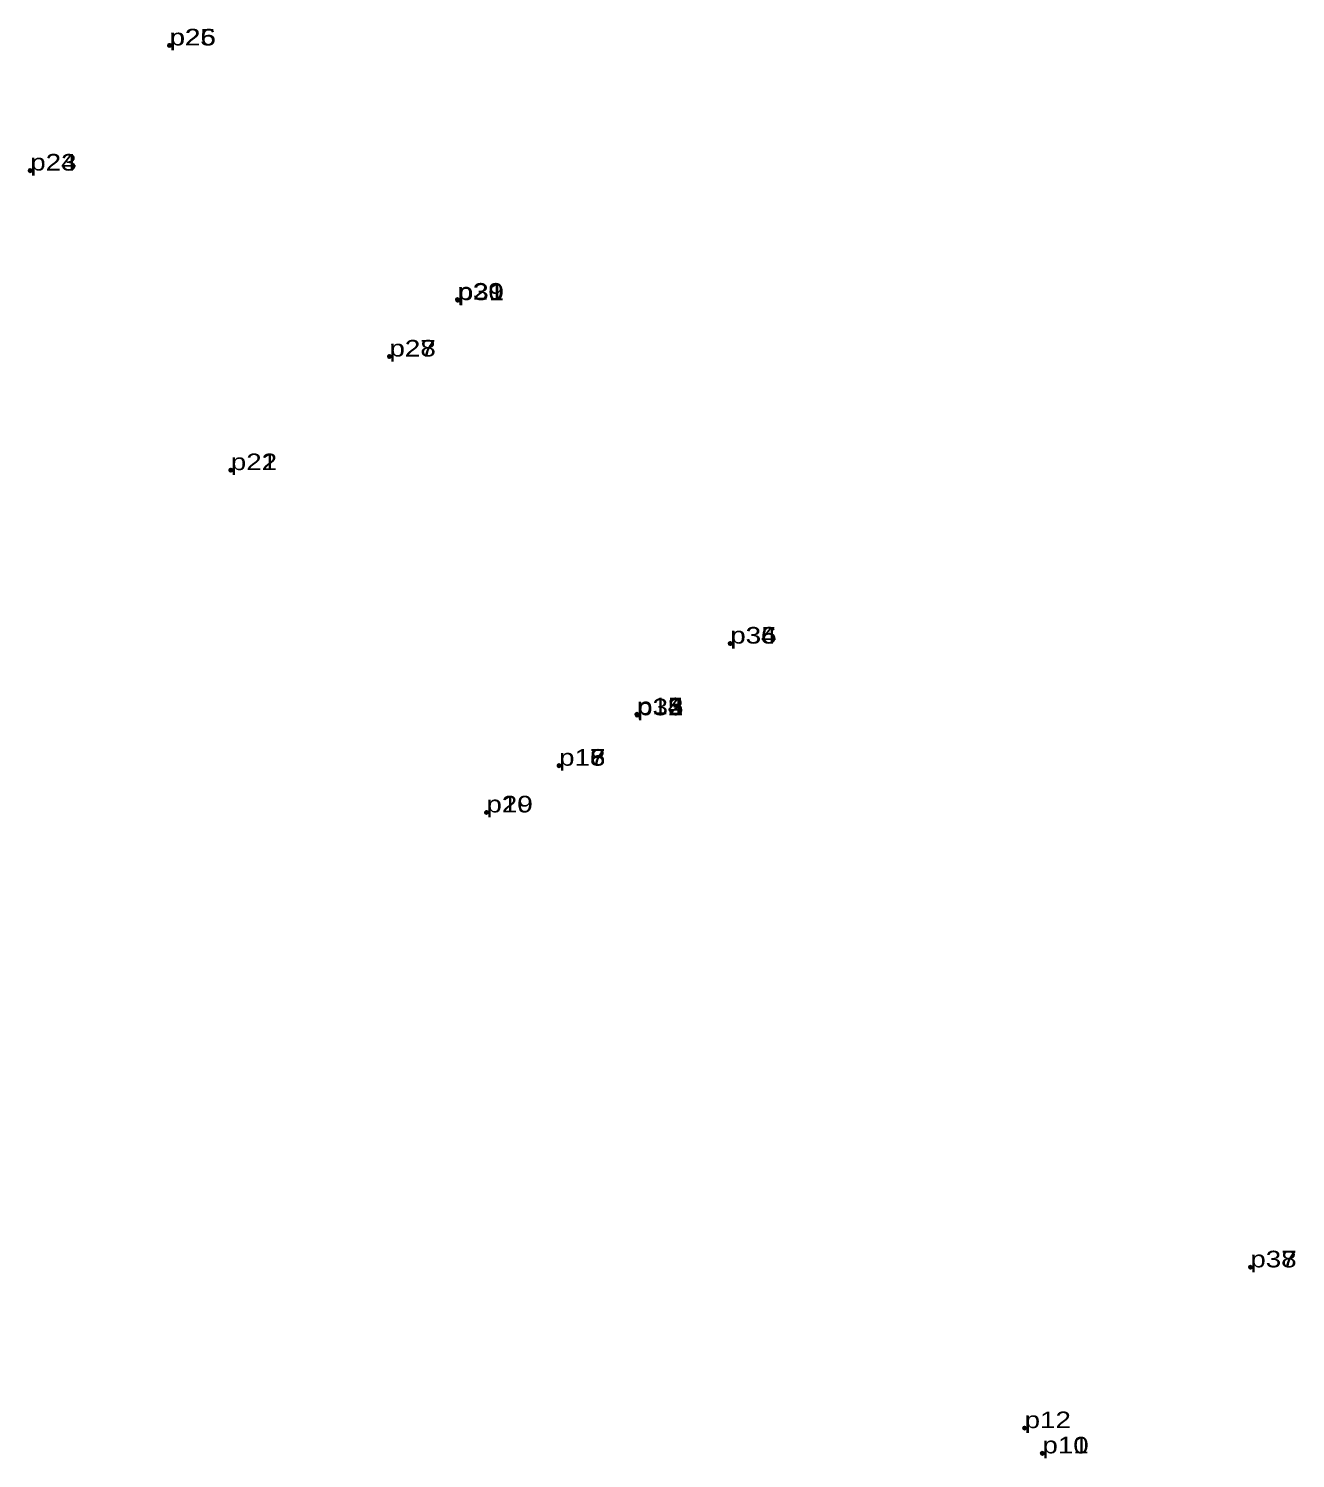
# Model space of a CAD drawing. Header units: metres. Extents: x 548912 to 551978, y 1837823 to 1841657.
# Drawn here: x 548912.3 to 549049.7, y 1841502 to 1841657.1 of the extents above; entities that cross this region are included whole.
import ezdxf

# ---------------------------------------------------------------- set-up
doc = ezdxf.new("R2010")
doc.units = ezdxf.units.M
doc.header["$LTSCALE"] = 0.72
doc.header["$PDMODE"] = 32
doc.header["$PDSIZE"] = 0.36
doc.layers.add('12', color=7, linetype='Continuous')
doc.layers.add('7', color=7, linetype='Continuous')

msp = doc.modelspace()

# ---------------------------------------------------------------- linework, layer by layer
at = {"layer": '7'}
for p in [(548927.55, 1841655.28), (548927.59, 1841655.28), (548912.46, 1841641.71), (548912.46, 1841641.69), (548958.8, 1841627.7), (548958.82, 1841627.65), (548958.86, 1841627.64), (548951.42, 1841621.52), (548951.44, 1841621.53), (548934.22, 1841609.2), (548934.22, 1841609.19), (548988.4, 1841590.39), (548988.41, 1841590.38), (548988.42, 1841590.39), (548978.29, 1841582.71), (548978.29, 1841582.7), (548978.31, 1841582.61), (548978.31, 1841582.6), (548969.84, 1841577.14), (548969.84, 1841577.13), (548961.95, 1841572.07), (548961.96, 1841572.06), (549044.84, 1841522.71), (549020.35, 1841505.26), (549022.27, 1841502.53), (549022.28, 1841502.52)]:
    msp.add_point(p, dxfattribs=at)

# ---------------------------------------------------------------- texts
at = {"layer": '12', "width": 1.25}
for s, p in [('p25', (548927.55, 1841655.28)), ('p26', (548927.59, 1841655.28)), ('p24', (548912.46, 1841641.71)), ('p23', (548912.46, 1841641.7)), ('p29', (548958.8, 1841627.7)), ('p30', (548958.82, 1841627.65)), ('p31', (548958.86, 1841627.64)), ('p27', (548951.42, 1841621.52)), ('p28', (548951.44, 1841621.53)), ('p21', (548934.22, 1841609.2)), ('p22', (548934.22, 1841609.2)), ('p36', (548988.4, 1841590.39)), ('p34', (548988.41, 1841590.38)), ('p35', (548988.42, 1841590.38)), ('p14', (548978.28, 1841582.7)), ('p13', (548978.29, 1841582.71)), ('p15', (548978.29, 1841582.71)), ('p32', (548978.31, 1841582.61)), ('p33', (548978.31, 1841582.6)), ('p16', (548969.84, 1841577.14)), ('p18', (548969.84, 1841577.13)), ('p17', (548969.84, 1841577.14)), ('p20', (548961.95, 1841572.07)), ('p19', (548961.96, 1841572.06)), ('p37', (549044.84, 1841522.71)), ('p38', (549044.84, 1841522.7)), ('p12', (549020.35, 1841505.26)), ('p10', (549022.28, 1841502.52)), ('p11', (549022.28, 1841502.53))]:
    msp.add_text(s, height=1.8, dxfattribs=at).set_placement(p)

doc.saveas('drawing.dxf')
